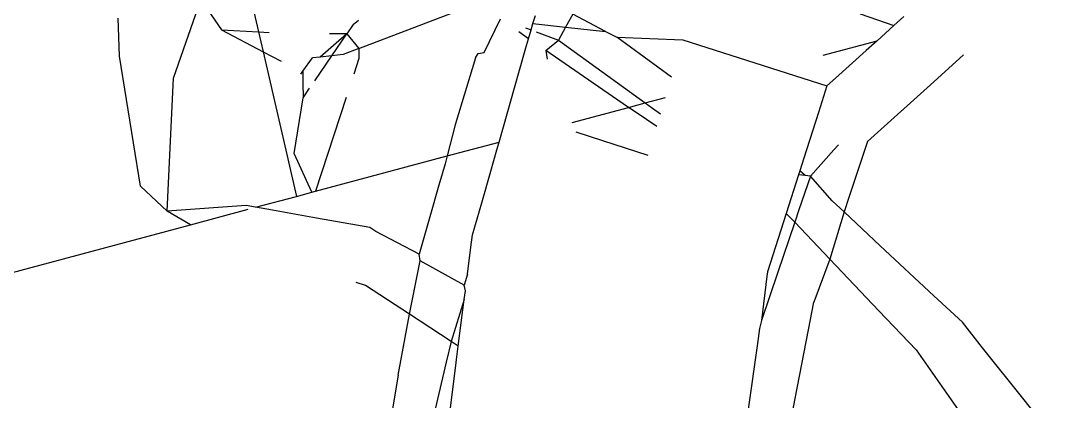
# Model space of a CAD drawing. Header units: inches. Extents: x 3324238 to 135265466, y -1036581 to 20094598.
# Drawn here: x 3354731.3579 to 3354731.6885, y -519087.2613 to -519087.141 of the extents above; entities that cross this region are included whole.
import ezdxf

# ---------------------------------------------------------------- set-up
doc = ezdxf.new("R2010")
doc.units = ezdxf.units.IN
doc.header["$MEASUREMENT"] = 0

msp = doc.modelspace()

# ---------------------------------------------------------------- linework, layer by layer
for p, q in [((3354731.42985, -519087.13043, 0.00267), (3354731.43309, -519087.14444, 0.00267)), ((3354731.40618, -519087.15914, 0.00267), (3354731.41484, -519087.13418, 0.00267)), ((3354731.41484, -519087.13418, 0.00267), (3354731.42139, -519087.14381, 0.00267)), ((3354731.46485, -519087.14976, 0.00267), (3354731.4995, -519087.1365, 0.00267)), ((3354731.38912, -519087.15215, 0.00267), (3354731.38867, -519087.14014, 0.00267)), ((3354731.46311, -519087.1421, 0.00267), (3354731.46476, -519087.14074, 0.00267)), ((3354731.50457, -519087.15101, 0.00267), (3354731.50975, -519087.14031, 0.00267)), ((3354731.51996, -519087.14182, 0.00267), (3354731.52077, -519087.13934, 0.00267)), ((3354731.53262, -519087.1389, 0.00267), (3354731.5303, -519087.14295, 0.00267)), ((3354731.54297, -519087.14432, 0.00267), (3354731.53262, -519087.1389, 0.00267)), ((3354731.62359, -519087.1388, 0.00267), (3354731.63427, -519087.14246, 0.00267)), ((3354731.63427, -519087.14246, 0.00267), (3354731.63739, -519087.13965, 0.00267)), ((3354731.42139, -519087.14381, 0.00267), (3354731.43454, -519087.15074, 0.00267)), ((3354731.42139, -519087.14381, 0.00267), (3354731.43309, -519087.14444, 0.00267)), ((3354731.43309, -519087.14444, 0.00267), (3354731.43648, -519087.14463, 0.00267)), ((3354731.43309, -519087.14444, 0.00267), (3354731.43454, -519087.15074, 0.00267)), ((3354731.46311, -519087.1421, 0.00267), (3354731.46107, -519087.14508, 0.00267)), ((3354731.51858, -519087.14663, 0.00267), (3354731.51548, -519087.14449, 0.00267)), ((3354731.51761, -519087.14322, 0.00267), (3354731.51937, -519087.14387, 0.00267)), ((3354731.51858, -519087.14663, 0.00267), (3354731.51937, -519087.14387, 0.00267)), ((3354731.51937, -519087.14387, 0.00267), (3354731.51996, -519087.14182, 0.00267)), ((3354731.51996, -519087.14182, 0.00267), (3354731.5303, -519087.14295, 0.00267)), ((3354731.52102, -519087.14449, 0.00267), (3354731.52807, -519087.1471, 0.00267)), ((3354731.5303, -519087.14295, 0.00267), (3354731.52807, -519087.1471, 0.00267)), ((3354731.5303, -519087.14295, 0.00267), (3354731.54297, -519087.14432, 0.00267)), ((3354731.54297, -519087.14432, 0.00267), (3354731.54653, -519087.14619, 0.00267)), ((3354731.63427, -519087.14246, 0.00267), (3354731.62893, -519087.14727, 0.00267)), ((3354731.46107, -519087.14508, 0.00267), (3354731.45266, -519087.15243, 0.00267)), ((3354731.46107, -519087.14508, 0.00267), (3354731.45562, -519087.14509, 0.00267)), ((3354731.4563, -519087.15205, 0.00267), (3354731.46107, -519087.14508, 0.00267)), ((3354731.46107, -519087.14508, 0.00267), (3354731.46485, -519087.14976, 0.00267)), ((3354731.51797, -519087.14878, 0.00267), (3354731.51858, -519087.14663, 0.00267)), ((3354731.52404, -519087.15039, 0.00267), (3354731.52807, -519087.1471, 0.00267)), ((3354731.52807, -519087.1471, 0.00267), (3354731.55553, -519087.16694, 0.00267)), ((3354731.56384, -519087.15877, 0.00267), (3354731.54653, -519087.14619, 0.00267)), ((3354731.54653, -519087.14619, 0.00267), (3354731.56738, -519087.14697, 0.00267)), ((3354731.56738, -519087.14697, 0.00267), (3354731.61304, -519087.16159, 0.00267)), ((3354731.61182, -519087.15186, 0.00267), (3354731.62893, -519087.14727, 0.00267)), ((3354731.62893, -519087.14727, 0.00267), (3354731.62546, -519087.1504, 0.00267)), ((3354731.43454, -519087.15074, 0.00267), (3354731.44022, -519087.15374, 0.00267)), ((3354731.43454, -519087.15074, 0.00267), (3354731.44512, -519087.19653, 0.00267)), ((3354731.46485, -519087.14976, 0.00267), (3354731.45986, -519087.15167, 0.00267)), ((3354731.46485, -519087.14976, 0.00267), (3354731.46488, -519087.1529, 0.00267)), ((3354731.50267, -519087.15133, 0.00267), (3354731.50457, -519087.15101, 0.00267)), ((3354731.51552, -519087.15736, 0.00267), (3354731.51797, -519087.14878, 0.00267)), ((3354731.52404, -519087.15039, 0.00267), (3354731.52446, -519087.15312, 0.00267)), ((3354731.54512, -519087.16492, 0.00267), (3354731.52404, -519087.15039, 0.00267)), ((3354731.62546, -519087.1504, 0.00267), (3354731.61579, -519087.15912, 0.00267)), ((3354731.39578, -519087.19332, 0.00267), (3354731.38912, -519087.15215, 0.00267)), ((3354731.44711, -519087.15696, 0.00267), (3354731.45017, -519087.15269, 0.00267)), ((3354731.45266, -519087.15243, 0.00267), (3354731.45017, -519087.15269, 0.00267)), ((3354731.45088, -519087.15996, 0.00267), (3354731.4563, -519087.15205, 0.00267)), ((3354731.4563, -519087.15205, 0.00267), (3354731.45266, -519087.15243, 0.00267)), ((3354731.45986, -519087.15167, 0.00267), (3354731.4563, -519087.15205, 0.00267)), ((3354731.46488, -519087.1529, 0.00267), (3354731.46324, -519087.1579, 0.00267)), ((3354731.50181, -519087.15266, 0.00267), (3354731.49537, -519087.17384, 0.00267)), ((3354731.50181, -519087.15266, 0.00267), (3354731.50267, -519087.15133, 0.00267)), ((3354731.64691, -519087.16024, 0.00267), (3354731.65626, -519087.15179, 0.00267)), ((3354731.4465, -519087.15782, 0.00267), (3354731.44711, -519087.15696, 0.00267)), ((3354731.44711, -519087.15696, 0.00267), (3354731.44715, -519087.16058, 0.00267)), ((3354731.50925, -519087.17934, 0.00267), (3354731.51552, -519087.15736, 0.00267)), ((3354731.40415, -519087.20118, 0.00267), (3354731.40618, -519087.15914, 0.00267)), ((3354731.44715, -519087.16058, 0.00267), (3354731.44721, -519087.16531, 0.00267)), ((3354731.61579, -519087.15912, 0.00267), (3354731.61304, -519087.16159, 0.00267)), ((3354731.62594, -519087.17918, 0.00267), (3354731.64691, -519087.16024, 0.00267)), ((3354731.44721, -519087.16531, 0.00267), (3354731.44924, -519087.16234, 0.00267)), ((3354731.61304, -519087.16159, 0.00267), (3354731.61034, -519087.17004, 0.00267)), ((3354731.44435, -519087.18296, 0.00267), (3354731.44721, -519087.16531, 0.00267)), ((3354731.46085, -519087.16523, 0.00267), (3354731.45114, -519087.19491, 0.00267)), ((3354731.55024, -519087.16836, 0.00267), (3354731.54512, -519087.16492, 0.00267)), ((3354731.55024, -519087.16836, 0.00267), (3354731.55553, -519087.16694, 0.00267)), ((3354731.55553, -519087.16694, 0.00267), (3354731.56191, -519087.16523, 0.00267)), ((3354731.55553, -519087.16694, 0.00267), (3354731.55781, -519087.16859, 0.00267)), ((3354731.53244, -519087.17313, 0.00267), (3354731.55024, -519087.16836, 0.00267)), ((3354731.55264, -519087.16997, 0.00267), (3354731.55024, -519087.16836, 0.00267)), ((3354731.55917, -519087.17437, 0.00267), (3354731.55264, -519087.16997, 0.00267)), ((3354731.55781, -519087.16859, 0.00267), (3354731.56036, -519087.17042, 0.00267)), ((3354731.61034, -519087.17004, 0.00267), (3354731.60575, -519087.1844, 0.00267)), ((3354731.49537, -519087.17384, 0.00267), (3354731.49286, -519087.18373, 0.00267)), ((3354731.54208, -519087.17897, 0.00267), (3354731.53369, -519087.17626, 0.00267)), ((3354731.49286, -519087.18373, 0.00267), (3354731.50925, -519087.17934, 0.00267)), ((3354731.50854, -519087.18183, 0.00267), (3354731.50925, -519087.17934, 0.00267)), ((3354731.55641, -519087.1836, 0.00267), (3354731.54208, -519087.17897, 0.00267)), ((3354731.61671, -519087.18024, 0.00267), (3354731.61525, -519087.18185, 0.00267)), ((3354731.62594, -519087.17918, 0.00267), (3354731.62013, -519087.19654, 0.00267)), ((3354731.45, -519087.19522, 0.00267), (3354731.44435, -519087.18296, 0.00267)), ((3354731.45114, -519087.19491, 0.00267), (3354731.49286, -519087.18373, 0.00267)), ((3354731.49286, -519087.18373, 0.00267), (3354731.49214, -519087.18624, 0.00267)), ((3354731.50663, -519087.18852, 0.00267), (3354731.50854, -519087.18183, 0.00267)), ((3354731.61525, -519087.18185, 0.00267), (3354731.60781, -519087.19014, 0.00267)), ((3354731.49214, -519087.18624, 0.00267), (3354731.4902, -519087.19295, 0.00267)), ((3354731.60575, -519087.1844, 0.00267), (3354731.60446, -519087.18842, 0.00267)), ((3354731.50375, -519087.19861, 0.00267), (3354731.50663, -519087.18852, 0.00267)), ((3354731.60405, -519087.18972, 0.00267), (3354731.60015, -519087.2019, 0.00267)), ((3354731.60446, -519087.18842, 0.00267), (3354731.60405, -519087.18972, 0.00267)), ((3354731.60611, -519087.18995, 0.00267), (3354731.60405, -519087.18972, 0.00267)), ((3354731.60781, -519087.19014, 0.00267), (3354731.6042, -519087.20081, 0.00267)), ((3354731.60611, -519087.18995, 0.00267), (3354731.60446, -519087.18842, 0.00267)), ((3354731.60781, -519087.19014, 0.00267), (3354731.60611, -519087.18995, 0.00267)), ((3354731.61474, -519087.19799, 0.00267), (3354731.60781, -519087.19014, 0.00267)), ((3354731.40415, -519087.20118, 0.00267), (3354731.39578, -519087.19332, 0.00267)), ((3354731.4902, -519087.19295, 0.00267), (3354731.4873, -519087.20301, 0.00267)), ((3354731.43218, -519087.19999, 0.00267), (3354731.44512, -519087.19653, 0.00267)), ((3354731.44512, -519087.19653, 0.00267), (3354731.45, -519087.19522, 0.00267)), ((3354731.45, -519087.19522, 0.00267), (3354731.45114, -519087.19491, 0.00267)), ((3354731.62013, -519087.19654, 0.00267), (3354731.61848, -519087.20147, 0.00267)), ((3354731.42915, -519087.19946, 0.00267), (3354731.40415, -519087.20118, 0.00267)), ((3354731.41157, -519087.20551, 0.00267), (3354731.42985, -519087.20062, 0.00267)), ((3354731.43218, -519087.19999, 0.00267), (3354731.42915, -519087.19946, 0.00267)), ((3354731.43748, -519087.20093, 0.00267), (3354731.43218, -519087.19999, 0.00267)), ((3354731.50086, -519087.20875, 0.00267), (3354731.50375, -519087.19861, 0.00267)), ((3354731.6042, -519087.20081, 0.00267), (3354731.60287, -519087.20474, 0.00267)), ((3354731.61848, -519087.20147, 0.00267), (3354731.61474, -519087.19799, 0.00267)), ((3354731.41157, -519087.20551, 0.00267), (3354731.40415, -519087.20118, 0.00267)), ((3354731.45141, -519087.2034, 0.00267), (3354731.43748, -519087.20093, 0.00267)), ((3354731.46838, -519087.2064, 0.00267), (3354731.45141, -519087.2034, 0.00267)), ((3354731.4873, -519087.20301, 0.00267), (3354731.48392, -519087.21477, 0.00267)), ((3354731.60015, -519087.2019, 0.00267), (3354731.59423, -519087.2204, 0.00267)), ((3354731.60015, -519087.2019, 0.00267), (3354731.60287, -519087.20474, 0.00267)), ((3354731.61848, -519087.20147, 0.00267), (3354731.61401, -519087.21643, 0.00267)), ((3354731.62995, -519087.21216, 0.00267), (3354731.61848, -519087.20147, 0.00267)), ((3354727.88508, -519088.15049, 0.00267), (3354731.41157, -519087.20551, 0.00267)), ((3354731.47019, -519087.2076, 0.00267), (3354731.46838, -519087.2064, 0.00267)), ((3354731.60287, -519087.20474, 0.00267), (3354731.5974, -519087.22088, 0.00267)), ((3354731.60287, -519087.20474, 0.00267), (3354731.61401, -519087.21643, 0.00267)), ((3354731.48392, -519087.21477, 0.00267), (3354731.47019, -519087.2076, 0.00267)), ((3354731.50036, -519087.21264, 0.00267), (3354731.50086, -519087.20875, 0.00267)), ((3354731.49927, -519087.22115, 0.00267), (3354731.50036, -519087.21264, 0.00267)), ((3354731.64694, -519087.22799, 0.00267), (3354731.62995, -519087.21216, 0.00267)), ((3354731.48093, -519087.23385, 0.00267), (3354731.48428, -519087.21695, 0.00267)), ((3354731.48428, -519087.21695, 0.00267), (3354731.48392, -519087.21477, 0.00267)), ((3354731.49822, -519087.2246, 0.00267), (3354731.48428, -519087.21695, 0.00267)), ((3354731.61401, -519087.21643, 0.00267), (3354731.60891, -519087.23004, 0.00267)), ((3354731.61401, -519087.21643, 0.00267), (3354731.62953, -519087.23271, 0.00267)), ((3354731.59423, -519087.2204, 0.00267), (3354731.59404, -519087.22179, 0.00267)), ((3354731.46701, -519087.22477, 0.00267), (3354731.46399, -519087.22381, 0.00267)), ((3354731.49927, -519087.22115, 0.00267), (3354731.49822, -519087.2246, 0.00267)), ((3354731.5974, -519087.22088, 0.00267), (3354731.59233, -519087.23585, 0.00267)), ((3354731.59404, -519087.22179, 0.00267), (3354731.59233, -519087.23585, 0.00267)), ((3354731.48093, -519087.23385, 0.00267), (3354731.46701, -519087.22477, 0.00267)), ((3354731.49859, -519087.22645, 0.00267), (3354731.49822, -519087.2246, 0.00267)), ((3354731.49824, -519087.22921, 0.00267), (3354731.49859, -519087.22645, 0.00267)), ((3354731.49824, -519087.22921, 0.00267), (3354731.49406, -519087.24241, 0.00267)), ((3354731.49635, -519087.24391, 0.00267), (3354731.49824, -519087.22921, 0.00267)), ((3354731.60721, -519087.23876, 0.00267), (3354731.60891, -519087.23004, 0.00267)), ((3354731.65592, -519087.23636, 0.00267), (3354731.64694, -519087.22799, 0.00267)), ((3354731.47733, -519087.25306, 0.00267), (3354731.48093, -519087.23385, 0.00267)), ((3354731.49406, -519087.24241, 0.00267), (3354731.48093, -519087.23385, 0.00267)), ((3354731.62953, -519087.23271, 0.00267), (3354731.64135, -519087.2451, 0.00267)), ((3354731.59233, -519087.23585, 0.00267), (3354731.5917, -519087.23834, 0.00267)), ((3354731.66234, -519087.24443, 0.00267), (3354731.65592, -519087.23636, 0.00267)), ((3354731.5917, -519087.23834, 0.00267), (3354731.59102, -519087.24314, 0.00267)), ((3354731.60299, -519087.26051, 0.00267), (3354731.60721, -519087.23876, 0.00267)), ((3354731.49406, -519087.24241, 0.00267), (3354731.49252, -519087.24899, 0.00267)), ((3354731.49635, -519087.24391, 0.00267), (3354731.49406, -519087.24241, 0.00267)), ((3354731.59102, -519087.24314, 0.00267), (3354731.58799, -519087.26458, 0.00267)), ((3354731.49582, -519087.24811, 0.00267), (3354731.49635, -519087.24391, 0.00267)), ((3354731.64135, -519087.2451, 0.00267), (3354731.6443, -519087.24932, 0.00267)), ((3354731.67548, -519087.26095, 0.00267), (3354731.66234, -519087.24443, 0.00267)), ((3354731.49252, -519087.24899, 0.00267), (3354731.48731, -519087.27124, 0.00267)), ((3354731.49319, -519087.26861, 0.00267), (3354731.49569, -519087.24912, 0.00267)), ((3354731.49569, -519087.24912, 0.00267), (3354731.49582, -519087.24811, 0.00267)), ((3354731.6443, -519087.24932, 0.00267), (3354731.65609, -519087.26615, 0.00267)), ((3354731.47733, -519087.25306, 0.00267), (3354731.47357, -519087.27497, 0.00267)), ((3354731.59893, -519087.28147, 0.00267), (3354731.60299, -519087.26051, 0.00267)), ((3354731.68846, -519087.27728, 0.00267), (3354731.67548, -519087.26095, 0.00267))]:
    msp.add_line(p, q)

doc.saveas('drawing.dxf')
